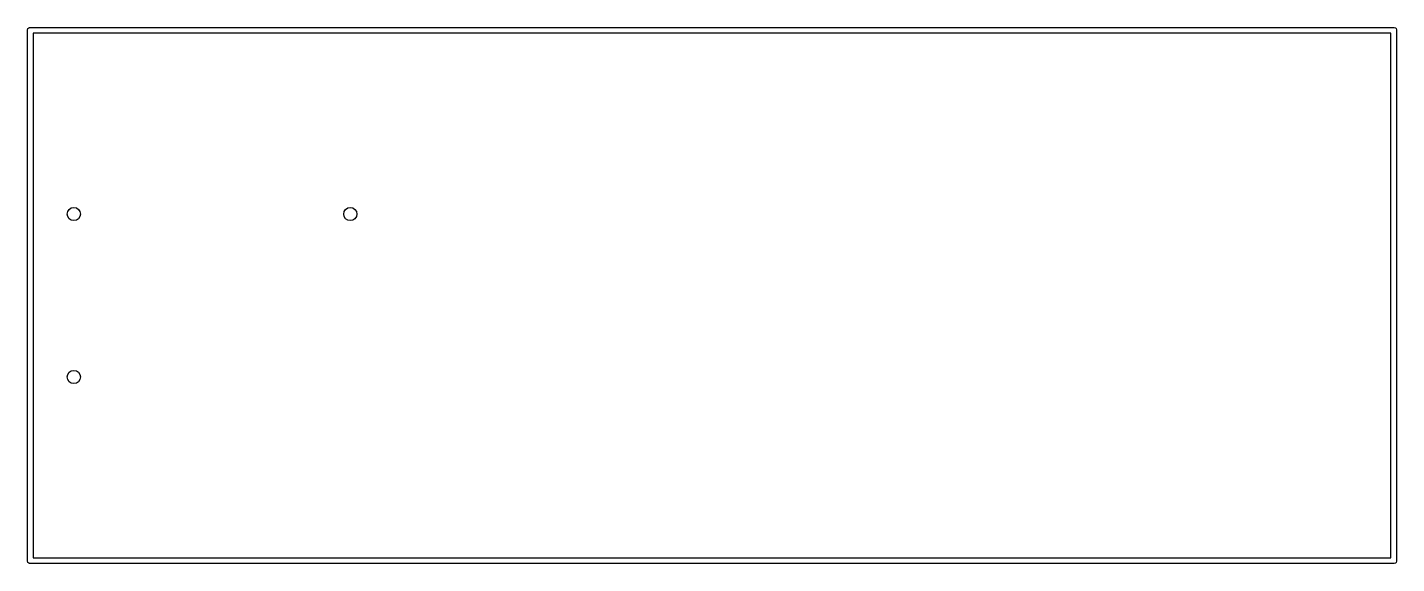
# Model space of a CAD drawing. Extents: x 5.6 to 7.02, y -4.13 to -3.57.
import ezdxf

# ---------------------------------------------------------------- set-up
doc = ezdxf.new("R2010")
doc.units = 0
doc.header["$MEASUREMENT"] = 0
doc.layers.add('BLACK', color=7, linetype='CONTINUOUS')

msp = doc.modelspace()

# ---------------------------------------------------------------- linework, layer by layer
at = {"layer": 'BLACK', "linetype": 'CONTINUOUS'}
for p, q in [((5.597, -3.578), (5.5971, -3.5774)), ((5.597, -4.1291), (5.597, -3.578)), ((5.5971, -3.5774), (5.5975, -3.5763)), ((5.5975, -3.5763), (5.5984, -3.5755)), ((5.5984, -3.5755), (5.5994, -3.5751)), ((5.5994, -3.5751), (5.6, -3.575)), ((5.6, -3.575), (7.0173, -3.575)), ((5.603, -3.5809), (5.603, -4.1262)), ((7.0144, -3.5809), (5.603, -3.5809)), ((7.0144, -4.1262), (7.0144, -3.5809)), ((7.0173, -3.575), (7.0179, -3.5751)), ((7.0179, -3.5751), (7.019, -3.5755)), ((7.019, -3.5755), (7.0198, -3.5763)), ((7.0198, -3.5763), (7.0202, -3.5774)), ((7.0202, -3.5774), (7.0203, -3.578)), ((7.0203, -3.578), (7.0203, -4.1291)), ((5.603, -4.1262), (7.0144, -4.1262)), ((5.5971, -4.1297), (5.597, -4.1291)), ((5.5975, -4.1308), (5.5971, -4.1297)), ((5.5984, -4.1316), (5.5975, -4.1308)), ((5.5994, -4.132), (5.5984, -4.1316)), ((5.6, -4.1321), (5.5994, -4.132)), ((7.0173, -4.1321), (5.6, -4.1321)), ((7.0179, -4.132), (7.0173, -4.1321)), ((7.019, -4.1316), (7.0179, -4.132)), ((7.0198, -4.1308), (7.019, -4.1316)), ((7.0202, -4.1297), (7.0198, -4.1308)), ((7.0203, -4.1291), (7.0202, -4.1297))]:
    msp.add_line(p, q, dxfattribs=at)
at = {"layer": 'BLACK'}
for centre in [(5.6453, -3.7689), (5.6453, -3.7689), (5.9327, -3.7689), (5.9327, -3.7689), (5.6453, -3.9382), (5.6453, -3.9382)]:
    msp.add_circle(centre, 0.00689, dxfattribs=at)

doc.saveas('drawing.dxf')
